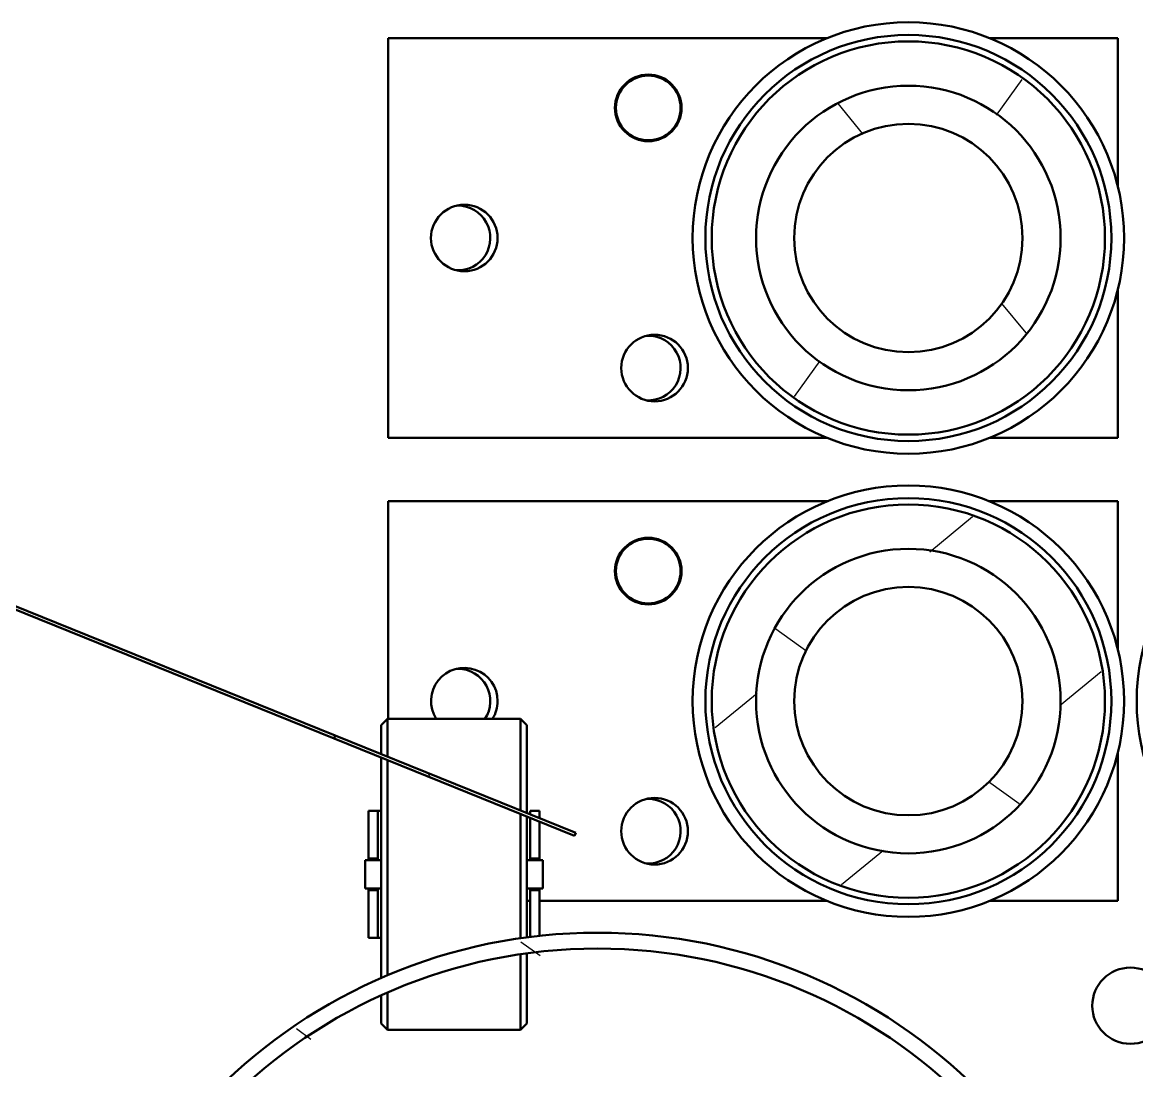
# Model space of a CAD drawing. Header units: millimetres. Extents: x 4915 to 15267, y 4787 to 10268.
# Drawn here: x 5688.2 to 5863.5, y 7269.2 to 7434.1 of the extents above; entities that cross this region are included whole.
import ezdxf

# ---------------------------------------------------------------- set-up
doc = ezdxf.new("R2010")
doc.units = ezdxf.units.MM
doc.layers.add('ハッチング', color=20, linetype='Continuous', lineweight=25)
doc.layers.add('外形線', color=7, linetype='Continuous', lineweight=50)
pattern_1 = [(144.348, (4647.53, 6298.67), (-18.4657, -25.74324), [])]

msp = doc.modelspace()

# ---------------------------------------------------------------- hatches: boundary and pattern name
at = {"layer": 'ハッチング'}
h = msp.add_hatch(dxfattribs=at)
h.set_pattern_fill('ANSI31', color=256, scale=253.44936, angle=9.348, style=0)
h.set_pattern_definition([(54.348, (4647.53, 6298.67), (-25.74324, 18.4657), [])])
h.paths.add_polyline_path([(5858.47, 7400.18), (5857.42, 7408.19), (5854.33, 7415.65), (5849.41, 7422.05), (5843, 7426.97), (5835.54, 7430.06), (5827.54, 7431.11), (5819.53, 7430.06), (5812.07, 7426.97), (5805.66, 7422.05), (5800.75, 7415.65), (5797.66, 7408.19), (5796.6, 7400.18), (5797.66, 7392.18), (5800.75, 7384.71), (5805.66, 7378.31), (5812.07, 7373.39), (5819.53, 7370.3), (5827.54, 7369.25), (5835.54, 7370.3), (5843, 7373.39), (5849.41, 7378.31), (5854.33, 7384.71), (5857.42, 7392.18)])
h.paths.add_polyline_path([(5827.54, 7376.23), (5821.34, 7377.05), (5815.56, 7379.44), (5810.6, 7383.25), (5806.8, 7388.21), (5804.41, 7393.98), (5803.59, 7400.18), (5804.41, 7406.38), (5806.8, 7412.16), (5810.6, 7417.11), (5815.56, 7420.92), (5821.34, 7423.31), (5827.54, 7424.13), (5833.74, 7423.31), (5839.51, 7420.92), (5844.47, 7417.11), (5848.28, 7412.16), (5850.67, 7406.38), (5851.49, 7400.18), (5850.67, 7393.98), (5848.28, 7388.21), (5844.47, 7383.25), (5839.51, 7379.44), (5833.74, 7377.05)], flags=0)
h = msp.add_hatch(dxfattribs=at)
h.set_pattern_fill('ANSI31', color=256, scale=253.44936, angle=84.348, style=0)
h.set_pattern_definition([(129.348, (4647.53, 6298.67), (-24.49934, -20.0868), [])])
h.paths.add_polyline_path([(5837.71, 7378.5), (5842.97, 7381.87), (5847.19, 7386.49), (5850.06, 7392.04), (5851.4, 7398.15), (5851.11, 7404.4), (5849.22, 7410.35), (5845.85, 7415.62), (5841.23, 7419.83), (5835.67, 7422.7), (5829.57, 7424.04), (5823.32, 7423.76), (5817.37, 7421.86), (5812.1, 7418.49), (5807.89, 7413.87), (5805.01, 7408.32), (5803.68, 7402.21), (5803.96, 7395.97), (5805.86, 7390.01), (5809.23, 7384.74), (5813.85, 7380.53), (5819.4, 7377.66), (5825.51, 7376.32), (5831.75, 7376.61)])
h.paths.add_polyline_path([(5843.8, 7407.81), (5845.22, 7403.34), (5845.43, 7398.66), (5844.43, 7394.08), (5842.27, 7389.91), (5839.11, 7386.45), (5835.17, 7383.92), (5830.7, 7382.5), (5826.01, 7382.28), (5821.43, 7383.29), (5817.27, 7385.44), (5813.81, 7388.6), (5811.28, 7392.55), (5809.86, 7397.02), (5809.64, 7401.7), (5810.65, 7406.28), (5812.8, 7410.45), (5815.96, 7413.91), (5819.91, 7416.44), (5824.38, 7417.86), (5829.06, 7418.08), (5833.64, 7417.07), (5837.8, 7414.92), (5841.27, 7411.76)], flags=0)
h = msp.add_hatch(dxfattribs=at)
h.set_pattern_fill('ANSI31', color=256, scale=253.44936, angle=-5.652, style=0)
h.set_pattern_definition([(39.348, (4647.53, 6298.67), (-20.0868, 24.49934), [])])
h.paths.add_polyline_path([(5858.47, 7327.34), (5857.42, 7335.35), (5854.33, 7342.81), (5849.41, 7349.21), (5843, 7354.13), (5835.54, 7357.22), (5827.54, 7358.27), (5819.53, 7357.22), (5812.07, 7354.13), (5805.66, 7349.21), (5800.75, 7342.81), (5797.66, 7335.35), (5796.6, 7327.34), (5797.66, 7319.33), (5800.75, 7311.87), (5805.66, 7305.47), (5812.07, 7300.55), (5819.53, 7297.46), (5827.54, 7296.41), (5835.54, 7297.46), (5843, 7300.55), (5849.41, 7305.47), (5854.33, 7311.87), (5857.42, 7319.33)])
h.paths.add_polyline_path([(5827.54, 7303.39), (5821.34, 7304.21), (5815.56, 7306.6), (5810.6, 7310.41), (5806.8, 7315.37), (5804.41, 7321.14), (5803.59, 7327.34), (5804.41, 7333.54), (5806.8, 7339.31), (5810.6, 7344.27), (5815.56, 7348.08), (5821.34, 7350.47), (5827.54, 7351.29), (5833.74, 7350.47), (5839.51, 7348.08), (5844.47, 7344.27), (5848.28, 7339.31), (5850.67, 7333.54), (5851.49, 7327.34), (5850.67, 7321.14), (5848.28, 7315.37), (5844.47, 7310.41), (5839.51, 7306.6), (5833.74, 7304.21)], flags=0)
h = msp.add_hatch(dxfattribs=at)
h.set_pattern_fill('ANSI31', color=256, scale=253.44936, angle=99.348, style=0)
h.set_pattern_definition(pattern_1)
h.paths.add_polyline_path([(5837.71, 7305.66), (5842.97, 7309.03), (5847.19, 7313.65), (5850.06, 7319.2), (5851.4, 7325.31), (5851.11, 7331.55), (5849.22, 7337.51), (5845.85, 7342.78), (5841.23, 7346.99), (5835.67, 7349.86), (5829.57, 7351.2), (5823.32, 7350.91), (5817.37, 7349.02), (5812.1, 7345.65), (5807.89, 7341.03), (5805.01, 7335.48), (5803.68, 7329.37), (5803.96, 7323.13), (5805.86, 7317.17), (5809.23, 7311.9), (5813.85, 7307.69), (5819.4, 7304.82), (5825.51, 7303.48), (5831.75, 7303.77)])
h.paths.add_polyline_path([(5843.8, 7334.97), (5845.22, 7330.5), (5845.43, 7325.82), (5844.43, 7321.24), (5842.27, 7317.07), (5839.11, 7313.61), (5835.17, 7311.08), (5830.7, 7309.66), (5826.01, 7309.44), (5821.43, 7310.45), (5817.27, 7312.6), (5813.81, 7315.76), (5811.28, 7319.71), (5809.86, 7324.18), (5809.64, 7328.86), (5810.65, 7333.44), (5812.8, 7337.61), (5815.96, 7341.07), (5819.91, 7343.6), (5824.38, 7345.02), (5829.06, 7345.24), (5833.64, 7344.23), (5837.8, 7342.08), (5841.27, 7338.92)], flags=0)
h = msp.add_hatch(dxfattribs=at)
h.set_pattern_fill('ANSI31', color=256, scale=253.44936, angle=69.348, style=0)
h.set_pattern_definition([(114.348, (4647.53, 6298.67), (-28.8634, -13.06145), [])])
h.paths.add_polyline_path([(5737.2, 7321.47), (5775.04, 7306.18), (5775.23, 7306.65), (5737.39, 7321.93)])
h = msp.add_hatch(dxfattribs=at)
h.set_pattern_fill('ANSI31', color=256, scale=253.44936, angle=99.348, style=0)
h.set_pattern_definition(pattern_1)
h.paths.add_polyline_path([(5861.06, 7186.06), (5863.46, 7205.6), (5861.29, 7225.18), (5854.66, 7243.72), (5843.93, 7260.24), (5829.69, 7273.84), (5812.69, 7283.78), (5793.86, 7289.54), (5774.21, 7290.8), (5754.79, 7287.49), (5736.67, 7279.8), (5720.8, 7268.13), (5708.05, 7253.12), (5699.11, 7235.57), (5694.46, 7216.44), (5694.35, 7196.75), (5698.77, 7177.56), (5707.51, 7159.91), (5720.08, 7144.75), (5735.81, 7132.9), (5753.84, 7124.99), (5773.22, 7121.46), (5792.88, 7122.49), (5811.78, 7128.03), (5828.89, 7137.77), (5843.3, 7151.2), (5854.21, 7167.59)])
h.paths.add_polyline_path([(5858.63, 7186.65), (5851.28, 7167.37), (5839.37, 7150.52), (5823.64, 7137.16), (5805.08, 7128.14), (5784.86, 7124.01), (5764.25, 7125.05), (5744.55, 7131.17), (5726.98, 7142.01), (5712.67, 7156.87), (5702.5, 7174.82), (5697.11, 7194.74), (5696.85, 7215.37), (5701.72, 7235.42), (5711.43, 7253.63), (5725.36, 7268.85), (5742.64, 7280.13), (5762.19, 7286.76), (5782.76, 7288.32), (5803.08, 7284.71), (5821.86, 7276.16), (5837.93, 7263.21), (5850.27, 7246.68), (5858.11, 7227.59), (5860.96, 7207.15)], flags=0)

# ---------------------------------------------------------------- linework, layer by layer
at = {"layer": '外形線'}
for p, q in [((5745.72, 7431.61), (5814.77, 7431.61)), ((5745.72, 7368.75), (5745.72, 7431.61)), ((5840.31, 7431.61), (5860.47, 7431.61)), ((5860.47, 7431.61), (5860.47, 7408.35)), ((5860.47, 7392.01), (5860.47, 7368.75)), ((5814.77, 7368.75), (5745.72, 7368.75)), ((5860.47, 7368.75), (5840.31, 7368.75)), ((5745.72, 7358.77), (5814.77, 7358.77)), ((5745.72, 7324.55), (5745.72, 7358.77)), ((5840.31, 7358.77), (5860.47, 7358.77)), ((5860.47, 7358.77), (5860.47, 7335.51)), ((5678.82, 7345.06), (5737.2, 7321.47)), ((5737.39, 7321.93), (5679.01, 7345.52)), ((5744.59, 7323.55), (5745.59, 7324.55)), ((5745.59, 7324.55), (5745.59, 7318.62)), ((5745.59, 7324.55), (5766.55, 7324.55)), ((5766.55, 7310.15), (5766.55, 7324.55)), ((5767.54, 7323.55), (5766.55, 7324.55)), ((5744.59, 7319.02), (5744.59, 7323.55)), ((5767.54, 7323.55), (5767.54, 7309.75)), ((5737.39, 7321.93), (5737.2, 7321.47)), ((5737.2, 7321.47), (5775.04, 7306.18)), ((5775.23, 7306.65), (5737.39, 7321.93)), ((5860.47, 7319.17), (5860.47, 7295.91)), ((5744.59, 7283.78), (5744.59, 7318.48)), ((5745.59, 7318.08), (5745.59, 7284.21)), ((5742.6, 7310.08), (5742.6, 7302.59)), ((5744.09, 7310.08), (5742.6, 7310.08)), ((5744.59, 7310.08), (5744.09, 7310.08)), ((5744.09, 7310.08), (5744.09, 7302.59)), ((5769.54, 7310.08), (5768.04, 7310.08)), ((5768.04, 7310.08), (5768.04, 7309.55)), ((5769.54, 7310.08), (5769.54, 7308.94)), ((5766.55, 7290.05), (5766.55, 7309.61)), ((5767.54, 7309.21), (5767.54, 7290.19)), ((5768.04, 7309.01), (5768.04, 7302.59)), ((5769.54, 7308.41), (5769.54, 7302.59)), ((5775.04, 7306.18), (5775.23, 7306.65)), ((5742.1, 7297.85), (5742.1, 7302.34)), ((5744.59, 7302.34), (5742.1, 7302.34)), ((5742.6, 7302.59), (5744.09, 7302.59)), ((5742.6, 7302.34), (5742.6, 7302.59)), ((5744.09, 7302.59), (5744.09, 7302.34)), ((5770.04, 7302.34), (5767.54, 7302.34)), ((5768.04, 7302.59), (5769.54, 7302.59)), ((5768.04, 7302.34), (5768.04, 7302.59)), ((5769.54, 7302.59), (5769.54, 7302.34)), ((5770.04, 7302.34), (5770.04, 7297.85)), ((5742.1, 7297.85), (5744.59, 7297.85)), ((5742.6, 7297.6), (5742.6, 7297.85)), ((5744.09, 7297.85), (5744.09, 7297.6)), ((5767.54, 7297.85), (5770.04, 7297.85)), ((5768.04, 7297.6), (5768.04, 7297.85)), ((5769.54, 7297.85), (5769.54, 7297.6)), ((5742.6, 7297.6), (5742.6, 7290.12)), ((5744.09, 7297.6), (5742.6, 7297.6)), ((5744.09, 7297.6), (5744.09, 7290.12)), ((5768.04, 7295.91), (5767.54, 7295.91)), ((5768.04, 7297.6), (5768.04, 7290.25)), ((5769.54, 7297.6), (5768.04, 7297.6)), ((5769.54, 7297.6), (5769.54, 7290.43)), ((5814.77, 7295.91), (5769.54, 7295.91)), ((5860.47, 7295.91), (5840.31, 7295.91)), ((5742.6, 7290.12), (5744.09, 7290.12)), ((5744.59, 7290.12), (5744.09, 7290.12)), ((5766.55, 7275.65), (5766.55, 7287.53)), ((5767.54, 7287.67), (5767.54, 7276.65)), ((5744.59, 7276.65), (5744.59, 7281.05)), ((5745.59, 7281.49), (5745.59, 7275.65)), ((5744.59, 7276.65), (5745.59, 7275.65)), ((5767.54, 7276.65), (5766.55, 7275.65)), ((5745.59, 7275.65), (5766.55, 7275.65))]:
    msp.add_line(p, q, dxfattribs=at).dxf.unprotected_set("ltscale", 0)
for centre, radius in [((5827.54, 7400.18), 33.93), ((5827.54, 7400.18), 31.93), ((5827.54, 7400.18), 30.93), ((5786.63, 7420.64), 5.24), ((5786.63, 7420.64), 5.09), ((5827.54, 7400.18), 23.95), ((5827.54, 7400.18), 23.95), ((5827.54, 7400.18), 17.96), ((5757.69, 7400.18), 5.24), ((5787.62, 7379.73), 5.24), ((5827.54, 7327.34), 33.93), ((5897.39, 7327.34), 33.93), ((5827.54, 7327.34), 31.93), ((5827.54, 7327.34), 30.93), ((5786.63, 7347.8), 5.24), ((5786.63, 7347.8), 5.09), ((5827.54, 7327.34), 23.95), ((5827.54, 7327.34), 23.95), ((5827.54, 7327.34), 17.96), ((5787.62, 7306.88), 5.24), ((5778.64, 7206.1), 84.82), ((5946.28, 7206.11), 84.82), ((5778.64, 7206.1), 82.32), ((5862.46, 7279.44), 5.99)]:
    msp.add_circle(centre, radius, dxfattribs=at).dxf.unprotected_set("ltscale", 0)
for centre, radius, start, end in [((5756.69, 7400.18), 5.09, 266.895, 90), ((5756.69, 7400.18), 5.09, 90, 93.105), ((5786.63, 7379.73), 5.09, 266.895, 90), ((5786.63, 7379.73), 5.09, 90, 93.105), ((5757.69, 7327.34), 5.24, 0, 212.2238), ((5756.69, 7327.34), 5.09, 90, 93.105), ((5756.69, 7327.34), 5.09, 326.7076, 90), ((5757.69, 7327.34), 5.24, 327.7762, 0), ((5786.63, 7306.88), 5.09, 266.895, 90), ((5786.63, 7306.88), 5.09, 90, 93.105)]:
    msp.add_arc(centre, radius, start, end, dxfattribs=at).dxf.unprotected_set("ltscale", 0)

doc.saveas('drawing.dxf')
